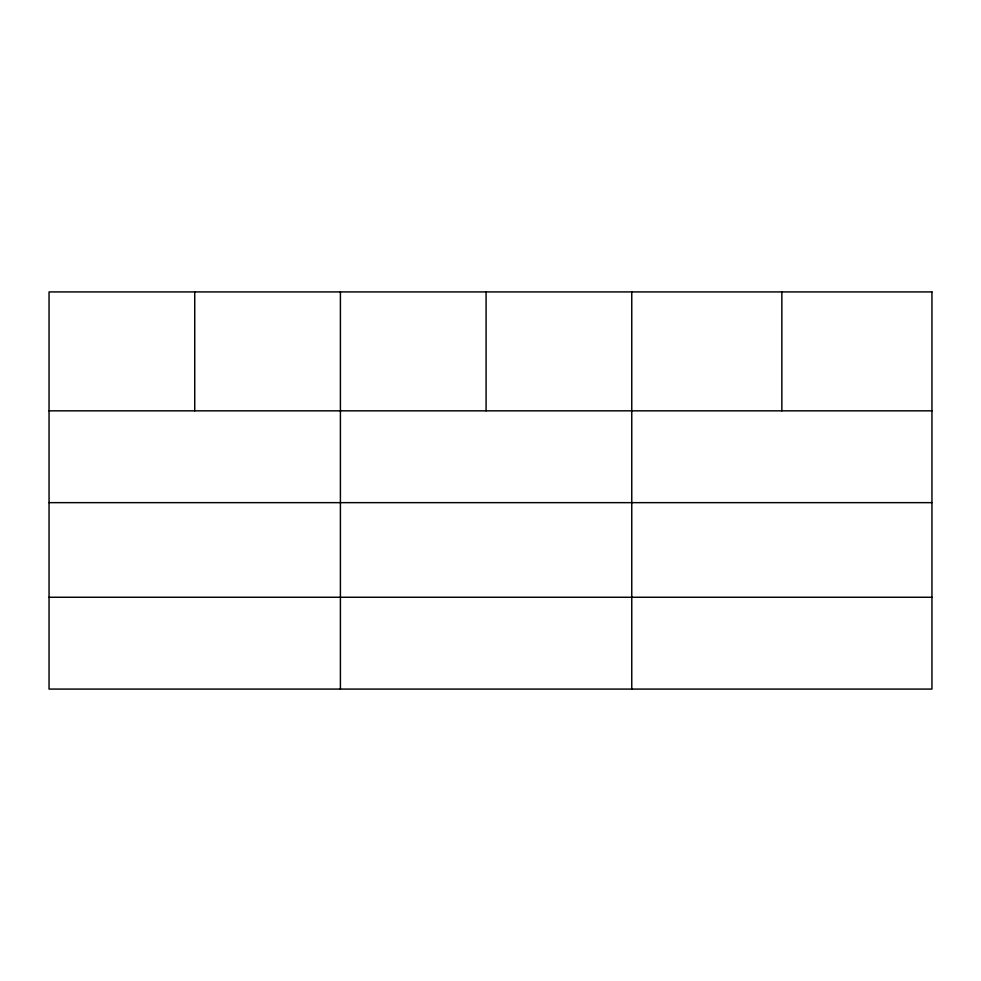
<?xml version="1.0" encoding="UTF-8"?>
<svg xmlns="http://www.w3.org/2000/svg" width="981" height="981" viewBox="0 0 981 981"><rect width="100%" height="100%" fill="white"/><g stroke="black" fill="none" stroke-linecap="round" stroke-linejoin="round"><path stroke-width="1.47" d="M49.05 410.831L931.95 410.831M49.05 502.652L931.95 502.652M49.05 597.257L931.95 597.257M781.857 291.921L781.857 410.831M631.764 291.921L631.764 689.079M486.086 291.921L486.086 410.831M340.407 291.921L340.407 689.079M194.729 291.921L194.729 410.831M931.95 291.921L49.05 291.921L49.05 689.079L931.95 689.079L931.95 291.921"/></g></svg>
